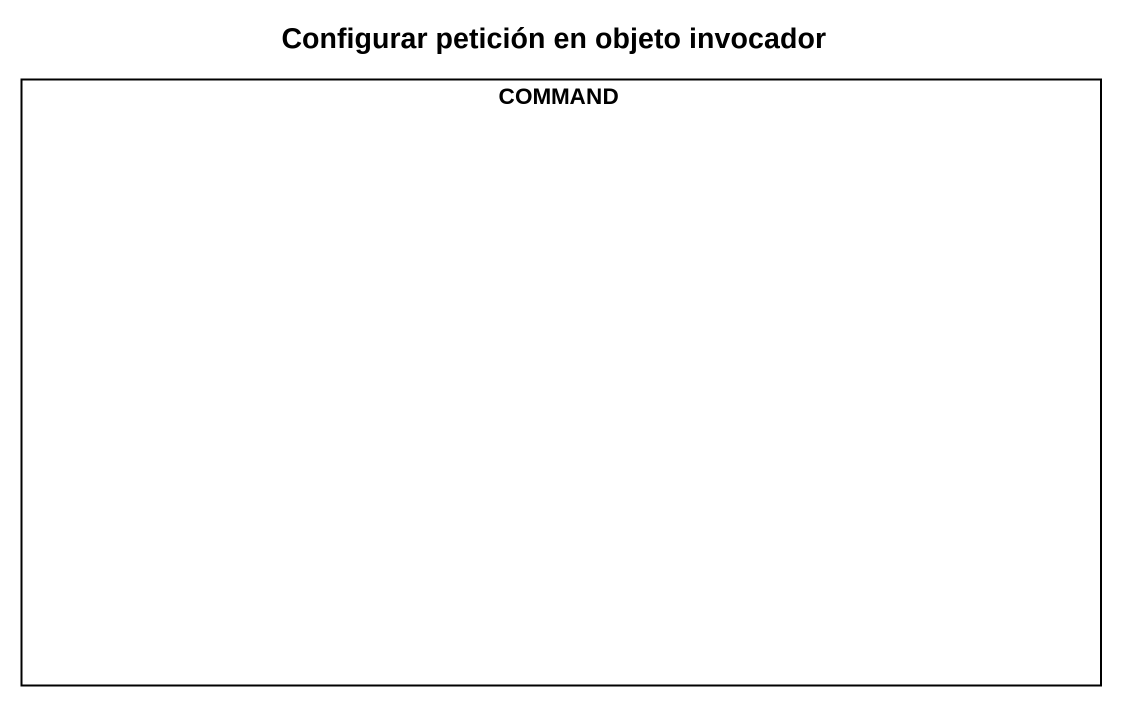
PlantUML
@startuml
title Configurar petición en objeto invocador
rectangle COMMAND
@enduml
